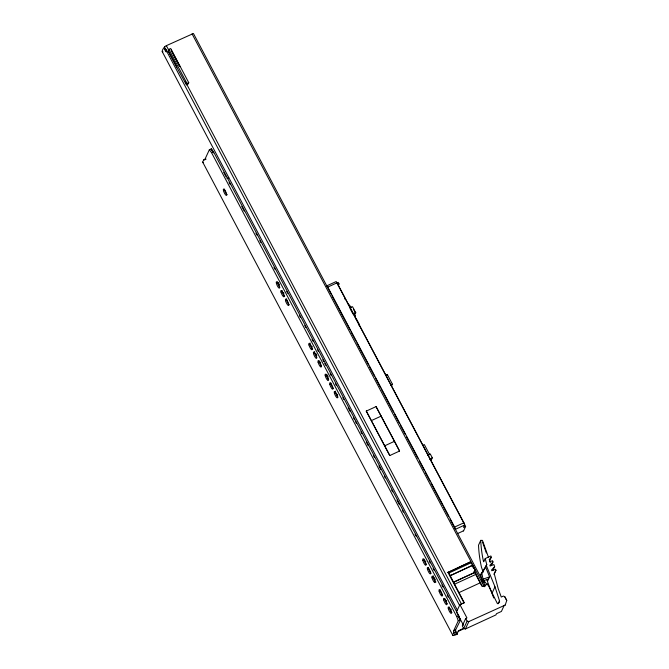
<?xml version="1.0" encoding="UTF-8"?>
<svg xmlns="http://www.w3.org/2000/svg" width="669" height="669" viewBox="0 0 669 669"><rect width="100%" height="100%" fill="white"/><g stroke="black" fill="none" stroke-linecap="round" stroke-linejoin="round"><path stroke-width="1" d="M162.935 51.772C160.409 52.634 164.365 45.91 166.347 45.668L193.441 33.5L331.021 293.917M457.429 610.279L162.258 51.689M463.876 602.56L447.962 572.438L470.432 561.901L472.598 565.221L450.187 575.691L464.227 602.618L459.904 604.609L466.929 617.888L465.724 618.44L462.296 625.858L463.701 628.5L465.398 628.977L495.921 614.92L496.482 613.707L501.407 611.441L504.125 605.57L505.204 605.069L506.759 600.503L504.727 596.656L503.397 596.071L501.273 597.049L498.204 588.661L494.199 573.509L495.955 570.314L495.587 569.269L491.807 570.749L491.531 569.98L494.65 566.635L493.914 564.569L490.134 566.049L489.867 565.288L492.986 561.943L492.543 560.689L490.017 561.676M205.701 158.921L203.744 159.824L202.69 162.099L452.654 635.015A5.561 1.137 -27.9 0 0 456.776 634.404L458.499 630.708L463.96 628.191M475.224 570.548L474.137 571.518L475.224 570.548L472.598 565.221M489.658 560.823L491.314 557.244L490.862 555.964L485.251 558.548L483.704 561.784L483.394 560.99A128.966 121.942 24.8 0 1 480.743 540.36L482.449 540.368L488.537 557.511M168.178 50.969L168.931 49.33L170.695 48.519L188.75 82.68L188.14 83.993L186.383 84.796L176.566 66.85A2.559 0.527 -27.9 0 0 176.859 67.092L168.463 51.212A2.559 0.527 -27.9 0 1 168.178 50.969L176.566 66.85M171.331 50.551L171.406 50.392A2.559 0.527 -27.9 0 0 171.113 50.142M179.718 66.432L171.406 50.392M186.383 84.796L186.986 83.483L188.75 82.68M203.744 159.824L204.722 159.774L209.338 149.789L211.287 148.886L213.47 151.712L458.691 615.664L460.464 620.213L455.614 629.864L455.656 631.837L454.611 634.112A3.337 0.686 -27.9 0 0 457.086 633.752L457.487 633.56L457.186 634.22M212.692 151.804L211.287 148.886M338.347 285.404L339.032 283.924L338.23 282.393L336.515 283.179M344.87 299.143L345.137 298.566M353.759 314.07L355.774 312.808L352.538 306.695L349.803 307.949M355.206 316.303L355.515 315.634L354.185 313.125M386.849 375.543L387.318 374.531L392.444 384.232L391.975 385.244M431.388 459.812L432.316 457.813L430.234 453.891L427.499 455.154M464.529 525.115L455.246 529.388A1.999 0.51 65.3 0 0 454.611 527.063L327.768 287.093A1.999 0.51 65.3 0 0 326.581 285.956L335.863 281.682A1.999 0.51 65.3 0 1 337.051 282.82L463.885 522.79A1.999 0.51 65.3 0 1 464.529 525.115L463.475 527.398L465.624 526.411L337.761 284.501L339.032 283.924M463.299 530.693L463.492 530.885A1.999 0.51 65.3 0 0 463.6 530.801L465.624 526.411M480.743 540.36L478.519 545.185A128.966 121.942 24.8 0 0 481.479 567.245A154.974 118.271 -0.8 0 0 483.302 572.12M459.904 604.609L456.484 612.026L463.5 625.306M452.654 635.015L453.707 632.74L453.666 630.767L458.273 620.782L460.23 619.879M481.688 579.312L480.735 574.638L486.781 564.586A128.966 121.942 24.8 0 1 485.251 558.548M485.109 568.207L486.781 564.586M458.499 630.708L458.19 631.369L464.57 628.425M481.68 572.589L483.018 579.137L482.073 581.185L488.646 578.928M491.33 565.522L492.986 561.943M463.701 628.5L467.121 621.091L465.724 618.44M465.398 628.977L468.827 621.56L505.204 605.069M493.714 597.969L487.45 581.512L489.591 576.879L485.543 566.911M492.994 570.222L494.65 566.635M486.271 565.338L494.985 586.813L499.467 600.695A2.224 2.099 24.8 0 1 498.38 603.17L497.401 603.622L487.684 584.079L487.308 584.89L483.394 579.99L482.014 580.893M494.015 574.512L495.955 570.314M492.116 593.018L494.985 586.813M498.029 603.798L499.467 600.695M504.727 596.656L506.759 600.503M470.432 561.901L447.962 572.438M480.735 574.638L484.565 569.01M491.314 557.244L489.24 559.476L490.268 562.554M460.489 604.676L459.603 605.445L164.432 46.989M460.991 604.383L461.518 604.124L185.372 81.668M209.338 149.789L211.513 152.616L213.47 151.712M204.722 159.774L206.027 159.172M226.942 178.631L228.756 177.795M327.768 287.093L337.051 282.82M353.04 314.07L355.774 312.808M385.495 375.376L387.318 374.531M390.621 385.076L392.444 384.232M366.286 411.092L376.062 406.593L394.534 441.289L399.552 451.048L389.784 455.547L366.286 411.092L389.784 455.547M371.437 420.584L381.205 416.085M384.759 445.788L394.534 441.289M422.524 445.429L424.347 444.592L429.782 454.878M429.573 459.076L432.316 457.813M454.611 527.063L463.885 522.79M457.445 533.628L463.6 530.801M448.113 572.179L448.949 572.982L471.277 562.704M450.187 575.691L472.506 565.414M453.59 582.13L475.032 572.254L482.382 586.521L487.684 584.079M453.724 582.206L475.174 572.33M454.736 584.121L476.186 574.245M458.942 592.617L480.384 582.741M482.985 582.732L484.665 581.963M462.438 603.697L464.269 602.853M458.273 620.782L456.735 616.567L458.691 615.664M453.666 630.767L455.614 629.864M453.707 632.74L455.656 631.837M483.921 586.061L484.649 585.776M483.018 579.137L489.591 576.879M484.849 585.718L485.318 585.718M467.121 621.091L468.827 621.56M211.22 149.028L213.47 152.917M347.579 303.199L351.275 307.238M484.172 584.263L485.351 585.793M353.466 309.22L355.582 313.226M350.272 308.827L352.58 313.192M331.991 295.765L350.046 329.917M351.016 331.757L355.9 340.989M356.87 342.837L368.586 364.99M369.556 366.829L374.439 376.062M375.409 377.91L380.778 388.062M381.756 389.91L393.464 412.062M394.434 413.91L399.318 423.134M400.296 424.982L405.171 434.214M406.635 436.982L417.857 458.206M419.321 460.983L424.196 470.207M425.175 472.055L430.05 481.287M431.028 483.135L442.736 505.279M443.714 507.127L448.59 516.359M450.053 519.127L485.318 585.852M192.045 33.835L484.289 586.755M472.172 565.74L473.593 568.424M474.346 570.95L475.032 572.254M474.614 572.413L481.755 585.935M376.062 406.593L399.552 451.048M448.949 572.982L450.279 575.499M171.582 51.028L175.989 59.374M176.925 61.138L179.509 66.022M168.931 49.33L186.986 83.483M166.347 45.668L168.789 50.284M223.722 172.309L226.164 176.925M229.091 182.47L230.069 184.31M241.785 206.478L244.227 211.095M255.943 233.255L256.913 235.103M259.848 240.648L260.818 242.496M273.997 267.433L274.976 269.273M286.692 291.441L287.67 293.29M299.386 315.45L300.356 317.298M304.755 325.611L305.725 327.459M312.072 339.459L313.05 341.307M317.441 349.619L318.419 351.468M322.809 359.78L323.788 361.628M324.766 363.476L325.744 365.324M330.135 373.637L331.113 375.476M335.504 383.789L336.482 385.637M342.829 397.645L343.799 399.493M348.198 407.806L350.146 411.494M353.567 417.958L354.537 419.806M355.515 421.654L356.493 423.502M360.884 431.814L361.862 433.663M366.252 441.975L368.209 445.663M373.578 455.823L374.556 457.671M378.947 465.984L380.895 469.68M384.315 476.144L385.294 477.992M391.641 489.992L392.611 491.84M397.01 500.153L399.452 504.769M402.378 510.313L403.357 512.161M415.064 534.322L416.043 536.17M429.222 561.107L430.2 562.955M433.127 568.491L434.106 570.339M441.916 585.116L442.895 586.964M447.285 595.276L448.263 597.124M458.508 616.517L460.464 620.213M458.7 617.253L459.678 619.101M211.513 152.616L456.735 616.567M455.129 630.056L457.086 633.752M487.45 581.512L486.873 579.973M482.55 542.208L486.371 552.97M328.713 379.683A3.504 0.886 65.3 0 1 326.255 374.247M435.929 582.038A3.504 0.886 65.3 0 1 433.771 578.919A3.504 0.886 65.3 0 1 433.211 575.716M435.318 579.747A4.951 1.254 65.3 0 1 434.967 579.061M434.649 578.351A4.951 1.254 65.3 0 1 434.365 577.64M431.162 573.266A3.504 0.886 65.3 0 1 429.306 570.506A3.504 0.886 65.3 0 1 428.486 567.379M426.579 564.611A3.504 0.886 65.3 0 1 424.84 562.094A3.504 0.886 65.3 0 1 423.895 558.983M452.01 612.72A3.504 0.886 65.3 0 1 450.27 610.203A3.504 0.886 65.3 0 1 449.325 607.092M447.21 603.873A3.504 0.886 65.3 0 1 444.743 598.437M442.635 595.218A3.504 0.886 65.3 0 1 440.169 589.774M227.184 194.738A3.504 0.886 65.3 0 1 225.445 192.229A3.504 0.886 65.3 0 1 224.5 189.118M289.267 304.821A3.504 0.886 65.3 0 1 287.302 301.803A3.504 0.886 65.3 0 1 286.65 298.725M333.513 388.53A3.504 0.886 65.3 0 1 331.774 386.013A3.504 0.886 65.3 0 1 330.829 382.902M284.693 296.158A3.504 0.886 65.3 0 1 282.954 293.649A3.504 0.886 65.3 0 1 282.009 290.538M279.893 287.31A3.504 0.886 65.3 0 1 277.426 281.875M321.354 365.96A3.504 0.886 65.3 0 1 319.13 360.775M316.78 357.296A3.504 0.886 65.3 0 1 314.982 353.976A3.504 0.886 65.3 0 1 314.714 351.526M316.822 355.557A4.951 1.254 65.3 0 1 316.47 354.871M316.153 354.16A4.951 1.254 65.3 0 1 315.868 353.449M312.666 349.076A3.504 0.886 65.3 0 1 310.7 346.065A3.504 0.886 65.3 0 1 310.048 342.988M312.239 346.893A4.951 1.254 65.3 0 1 311.896 346.208M338.088 397.185A3.504 0.886 65.3 0 1 336.131 394.175A3.504 0.886 65.3 0 1 335.478 391.097M337.669 395.003A4.951 1.254 65.3 0 1 337.327 394.317M283.924 293.29A4.951 1.254 65.3 0 1 283.606 292.579M425.819 561.734A4.951 1.254 65.3 0 1 425.492 561.032M328.17 376.998A4.951 1.254 65.3 0 1 327.852 376.287M327.559 375.585A4.951 1.254 65.3 0 1 327.317 374.891M320.727 362.824A4.951 1.254 65.3 0 1 320.443 362.113M279.349 284.626A4.951 1.254 65.3 0 1 279.032 283.924M278.739 283.213A4.951 1.254 65.3 0 1 278.496 282.519M446.666 601.188A4.951 1.254 65.3 0 1 446.348 600.478M451.241 609.844A4.951 1.254 65.3 0 1 450.923 609.141M203.184 162.634A5.561 1.137 -27.9 0 1 202.69 162.099M166.924 51.27A1.781 0.452 65.3 0 1 166.405 50.576M166.272 50.342A1.781 0.452 65.3 0 1 165.77 49.096M179.652 66.022A2.559 0.527 -27.9 0 1 179.794 66.264M358.952 325.159A3.889 0.987 65.3 0 0 359.579 325L356.025 318.285A3.889 0.987 65.3 0 0 355.908 318.762M325.243 375.786A3.504 0.886 65.3 0 0 328.128 380.552A3.504 0.886 65.3 0 0 326.882 375.702A3.504 0.886 65.3 0 0 325.243 375.786M432.04 577.849A3.504 0.886 65.3 0 0 434.925 582.607A3.504 0.886 65.3 0 0 433.679 577.765A3.504 0.886 65.3 0 0 432.04 577.849M427.458 569.185A3.504 0.886 65.3 0 0 430.351 573.952A3.504 0.886 65.3 0 0 429.105 569.102A3.504 0.886 65.3 0 0 427.458 569.185M422.883 560.53A3.504 0.886 65.3 0 0 425.768 565.288A3.504 0.886 65.3 0 0 424.531 560.446A3.504 0.886 65.3 0 0 422.883 560.53M448.314 608.639A3.504 0.886 65.3 0 0 451.199 613.398A3.504 0.886 65.3 0 0 449.961 608.556A3.504 0.886 65.3 0 0 448.314 608.639M443.731 599.976A3.504 0.886 65.3 0 0 446.624 604.743A3.504 0.886 65.3 0 0 445.378 599.892A3.504 0.886 65.3 0 0 443.731 599.976M439.157 591.321A3.504 0.886 65.3 0 0 442.042 596.079A3.504 0.886 65.3 0 0 440.804 591.237A3.504 0.886 65.3 0 0 439.157 591.321M223.488 190.665A3.504 0.886 65.3 0 0 226.373 195.423A3.504 0.886 65.3 0 0 225.127 190.581A3.504 0.886 65.3 0 0 223.488 190.665M285.571 300.741A3.504 0.886 65.3 0 0 288.456 305.499A3.504 0.886 65.3 0 0 287.218 300.657A3.504 0.886 65.3 0 0 285.571 300.741M329.817 384.449A3.504 0.886 65.3 0 0 332.702 389.207A3.504 0.886 65.3 0 0 331.464 384.366A3.504 0.886 65.3 0 0 329.817 384.449M280.997 292.077A3.504 0.886 65.3 0 0 283.882 296.844A3.504 0.886 65.3 0 0 282.636 291.993A3.504 0.886 65.3 0 0 280.997 292.077M276.414 283.422A3.504 0.886 65.3 0 0 279.308 288.18A3.504 0.886 65.3 0 0 278.061 283.338A3.504 0.886 65.3 0 0 276.414 283.422M318.118 362.314A3.504 0.886 65.3 0 0 321.003 367.08A3.504 0.886 65.3 0 0 319.765 362.238A3.504 0.886 65.3 0 0 318.118 362.314M313.544 353.658A3.504 0.886 65.3 0 0 316.429 358.417A3.504 0.886 65.3 0 0 315.191 353.575A3.504 0.886 65.3 0 0 313.544 353.658M308.969 344.995A3.504 0.886 65.3 0 0 311.854 349.762A3.504 0.886 65.3 0 0 310.608 344.911A3.504 0.886 65.3 0 0 308.969 344.995M334.391 393.104A3.504 0.886 65.3 0 0 337.276 397.871A3.504 0.886 65.3 0 0 336.039 393.021A3.504 0.886 65.3 0 0 334.391 393.104M164.775 49.473A1.781 0.452 65.3 0 0 166.238 51.889A1.781 0.452 65.3 0 0 165.611 49.431A1.781 0.452 65.3 0 0 164.775 49.473"/></g></svg>
